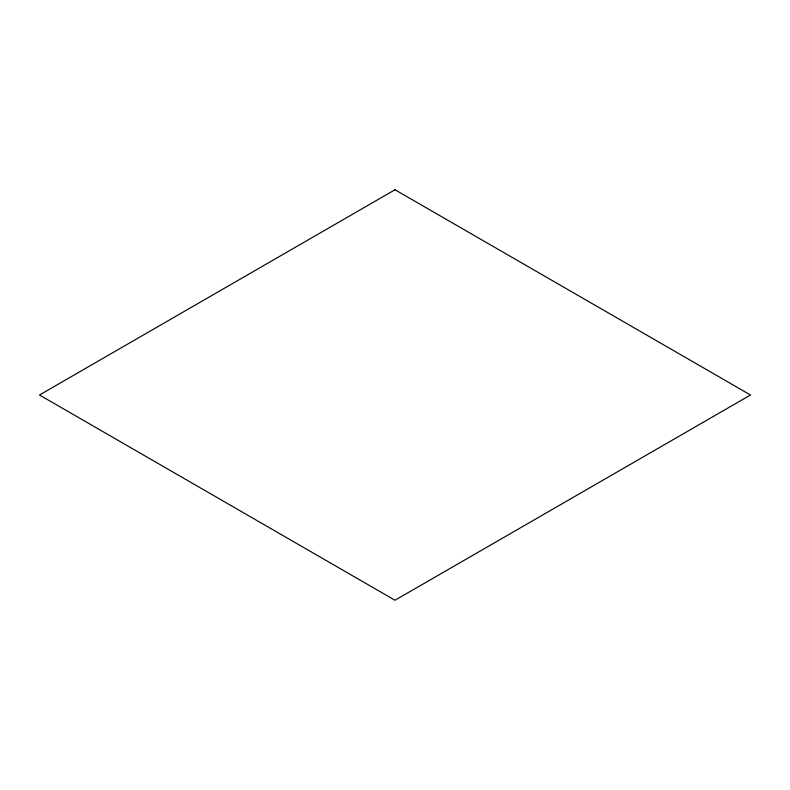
<?xml version="1.0" encoding="UTF-8"?>
<svg xmlns="http://www.w3.org/2000/svg" width="790" height="790" viewBox="0 0 790 790"><rect width="100%" height="100%" fill="white"/><g stroke="black" fill="none" stroke-linecap="round" stroke-linejoin="round"><path stroke-width="1.19" d="M395 189.758L39.5 395L395 600.242L750.5 395L395 189.758"/></g></svg>
